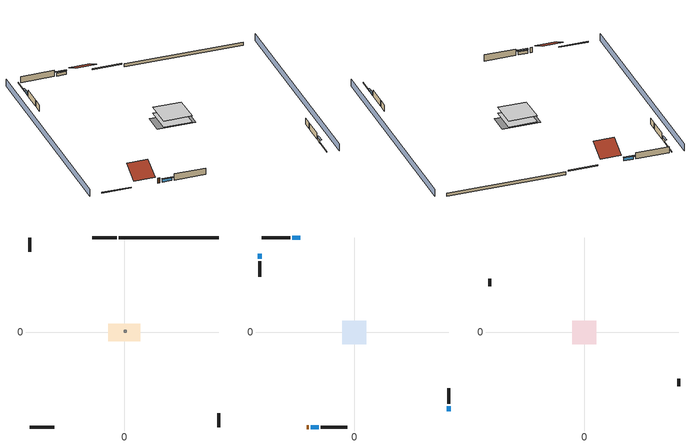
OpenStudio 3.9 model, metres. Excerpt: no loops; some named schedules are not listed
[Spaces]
crawlspace - vented 1
 floor foundation (Slab1 construction): -7.17,-3.98 -7.17,3.98 7.17,3.98 7.17,-3.98 z-0.91
 wall outside (RimJoist1 construction): -3.32,42.2 -14.36,42.2 z0.3:0.61
 wall outside (RimJoist2 construction): 42.2,-42.2 42.2,-36.07 z0.3:0.61
 wall outside (RimJoist3 construction): -42.2,-42.2 -31.16,-42.2 z0.3:0.61
 wall outside (RimJoist4 construction): -42.2,42.2 -42.2,36.07 z0.3:0.61
 wall foundation (FoundationWall1 construction): 42.2,42.2 -2.4,42.2 z-0.91:0.3
central ac and furnace airloop ret air space
 floor adiabatic (AdiabaticConst): 0,0 0,1 1,1 1,0 z0
 wall adiabatic (AdiabaticConst): 0,1 0,0 1,0 1,1 0,1 z0:1
 ceiling adiabatic (AdiabaticConst): 1,0 1,1 0,1 0,0 z1
conditioned space 1
 floor to crawlspace - vented 1 (Floor1 construction): -5.34,-5.34 -5.34,5.34 5.34,5.34 5.34,-5.34 z0.3
 wall outside (Wall1 construction): -28.66,42.2 -41.27,42.2 z0.3:2.74
 wall outside (Wall2 construction): 42.2,-31.89 42.2,-24.89 z0.3:2.74
 wall outside (Wall3 construction): -15.02,-42.2 -3.17,-42.2 z0.3:2.74
 wall outside (Wall4 construction): -42.2,31.89 -42.2,24.89 z0.3:2.74
 wall outside (AdiabaticWallConstruction): -24.2,42.2 -27.73,42.2 / -19.48,-42.2 -15.95,-42.2 z0.3:1.49; 42.2,-35.14 42.2,-32.82 / -42.2,35.14 -42.2,32.82 z0.3:1.31
 wall outside (AdiabaticWallConstruction 1): -21.32,-42.2 -20.4,-42.2 z0.3:2.34
 window (WindowConstruction): -24.2,42.2 -27.73,42.2 z0.3:1.49
 window (WindowConstruction 1): 42.2,-35.14 42.2,-32.82 z0.3:1.31
 window (WindowConstruction 2): -19.48,-42.2 -15.95,-42.2 z0.3:1.49
 window (WindowConstruction 3): -42.2,35.14 -42.2,32.82 z0.3:1.31
 door (Door): -21.32,-42.2 -20.4,-42.2 z0.3:2.34
attic - vented 1
 floor to conditioned space 1 (Floor2 construction Reversed): -5.34,-5.34 -5.34,5.34 5.34,5.34 5.34,-5.34 z2.74
 wall outside (Wall5 construction): 42.2,-23.96 42.2,-20.71 z0.3:2.74
 wall outside (Wall6 construction): -42.2,23.96 -42.2,20.71 z0.3:2.74
 roof outside (Roof1 construction): -23.27,42.2,2.74 -23.27,35.05,6.31 -15.29,35.05,6.31 -15.29,42.2,2.74
 roof outside (Roof2 construction): -22.25,-42.2,2.74 -22.25,-35.05,6.31 -30.23,-35.05,6.31 -30.23,-42.2,2.74
shading: -46.77,42.2 -46.77,-42.2 / 46.77,-42.2 46.77,42.2 z0:2.74; -28.03,42.2 -23.9,42.2 -23.9,42.81 -28.03,42.81 z1.8; 42.2,-32.52 42.2,-35.45 42.81,-35.45 42.81,-32.52 z1.62; -15.65,-42.2 -19.78,-42.2 -19.78,-42.81 -15.65,-42.81 z1.8; -42.2,32.52 -42.2,35.45 -42.81,35.45 -42.81,32.52 z1.62
[Site]
Portland Intl Arpt_OR: Latitude {deg}=45.59; Longitude {deg}=-122.6; Time Zone {hr}=-8; Elevation {m}=33; Terrain=Suburbs; Keep Site Location Information=Yes
[Site:GroundTemperature:Shallow]
10.2558, 8.96328, 8.85977, 9.47314, 11.9355, 14.3863, 16.5111, 17.8571, 17.9714, 16.8767, 14.8061, 12.4304
[Site:WaterMainsTemperature]
Calculation Method=Schedule; Temperature Schedule=mains temperature schedule
[Building]
Building 1
[Material] Roughness=Rough
Name | Thickness {m} | Conductivity {W/m-K} | Density {kg/m3} | Specific Heat {J/kg-K} | Thermal Absorptance | Solar Absorptance | Visible Absorptance
asphalt or fiberglass shingles | 0.00635 | 0.162714 | 1121.4 | 1465.45 | 0.9 | 0.85 | 0.85
roof rigid ins | 0.00281632 | 0.029427 | 32.04 | 1214.23 | 0.9 | 0.7 | 0.7
osb sheathing 0.5 in. | 0.0127 | 0.115458 | 512.64 | 1214.23 | 0.9 | 0.6 | 0.6
stucco | 0.0254 | 0.649125 | 1281.6 | 879.27 | 0.9 | 0.5 | 0.5
osb sheathing 0.5 in. 1 | 0.0127 | 0.115458 | 512.64 | 1214.23 | 0.9 | 0.7 | 0.7
wall stud and cavity | 0.1397 | 0.556315 | 139.0536 | 1170.24 | 0.9 | 0.7 | 0.7
gypsum board | 0.0127 | 0.160291 | 801 | 837.4 | 0.9 | 0.6 | 0.6
wall stud and cavity 1 | 0.1397 | 0.348569 | 139.0536 | 1170.24 | 0.9 | 0.6 | 0.6
rim joist stud and cavity | 0.0508 | 0.180225 | 50.32683 | 1063.81 | 0.9 | 0.6 | 0.6
floor stud and cavity | 0.1397 | 0.923637 | 92.3553 | 1139.71 | 0.9 | 0.7 | 0.7
osb sheathing 0.75 in. | 0.01905 | 0.115458 | 512.64 | 1214.23 | 0.9 | 0.7 | 0.7
floor covering | 0.0127 | 0.0433444 | 54.468 | 1339.84 | 0.9 | 0.6 | 0.6
ceiling loosefill ins | 0.254 | 0.0480833 | 16.02 | 1046.75 | 0.9 | 0.7 | 0.7
ceiling stud and cavity | 0.1397 | 0.104117 | 65.682 | 1177.47 | 0.9 | 0.7 | 0.7
concrete 8.0 in. | 0.2032 | 1.803125 | 2242.8 | 837.4 | 0.9 | 0.7 | 0.7
soil 0.5 in. | 0.0127 | 1.3848 | 1842.3 | 418.7 | 0.9 | 0.7 | 0.7
wood siding; wood siding 1 | 0.0254 | 0.102417 | 544.68 | 1172.36
wall rigid ins | 0.512978 | 0.029427 | 32.04 | 1214.23 | 0.9 | 0.7 | 0.7
wall stud and cavity 2 | 0.0889 | 0.380278 | 52.3479 | 1209.89 | 0.9 | 0.7 | 0.7
door material | 0.04445 | 0.0612267 | 512.64 | 1214.23 | 0.9 | 0.7 | 0.7
wall stud and cavity 3 | 0.0889 | 0.391764 | 83.0341 | 1211.67 | 0.9 | 0.7 | 0.7
furniture material conditioned space 1 | 0.1524 | 0.115458 | 640.8 | 1214.23 | 0.9 | 0.6 | 0.6
[Construction]
Roof1 construction; Roof2 construction: asphalt or fiberglass shingles, roof rigid ins, osb sheathing 0.5 in.
Wall1 construction; Wall2 construction; Wall3 construction; Wall4 construction: stucco, osb sheathing 0.5 in. 1, wall stud and cavity, gypsum board
Wall5 construction; Wall6 construction: stucco, osb sheathing 0.5 in. 1, wall stud and cavity 1
RimJoist1 construction; RimJoist2 construction; RimJoist3 construction; RimJoist4 construction: stucco, rim joist stud and cavity
Floor1 construction: floor stud and cavity, osb sheathing 0.75 in., floor covering
Floor2 construction Reversed: gypsum board, ceiling stud and cavity, ceiling loosefill ins
FoundationWall1 construction: concrete 8.0 in.
Slab1 construction: soil 0.5 in.
WindowConstruction; WindowConstruction 1; WindowConstruction 2; WindowConstruction 3: WindowMaterial
AdiabaticWallConstruction: wood siding, wall rigid ins, wall stud and cavity 2, gypsum board
Door: door material
AdiabaticWallConstruction 1: wood siding 1, wall rigid ins, wall stud and cavity 2, gypsum board
PartitionWallConstruction: gypsum board, wall stud and cavity 3, gypsum board
furniture construction conditioned space 1: furniture material conditioned space 1
AdiabaticConst: Adiabatic
[WindowMaterial:SimpleGlazingSystem]
WindowMaterial: U-Factor {W/m2-K}=4.76952; Solar Heat Gain Coefficient=0.63
[Material:NoMass]
Adiabatic: Roughness=Rough; Thermal Resistance {m2-K/W}=176.1
[ThermalZone] Multiplier=1; Use Ideal Air Loads=No
Name | Volume {m3} | Thermostat
conditioned space | 278.185 | conditioned space temperature setpoint
attic - vented | 90.8252
crawlspace - vented | 139.092
central ac and furnace airloop ret air zone | 1
[Sizing:Zone] Zone Cooling Design Supply Air Temperature Input Method=SupplyAirTemperature; Zone Cooling Design Supply Air Temperature {C}=14; Zone Cooling Design Supply Air Temperature Difference {deltaC}=11.11; Zone Heating Design Supply Air Temperature Input Method=SupplyAirTemperature; Zone Heating Design Supply Air Temperature {C}=40; Zone Heating Design Supply Air Temperature Difference {deltaC}=11.11; Zone Cooling Design Supply Air Humidity Ratio {kg-H2O/kg-air}=0.0085; Zone Heating Design Supply Air Humidity Ratio {kg-H2O/kg-air}=0.008; Cooling Design Air Flow Method=DesignDay; Heating Design Air Flow Method=DesignDay; Account for Dedicated Outdoor Air System=No; Dedicated Outdoor Air System Control Strategy=NeutralSupplyAir; Dedicated Outdoor Air Low Setpoint Temperature for Design {C}=autosize; Dedicated Outdoor Air High Setpoint Temperature for Design {C}=autosize; Zone Load Sizing Method=Sensible Load Only No Latent Load; Zone Latent Cooling Design Supply Air Humidity Ratio Input Method=HumidityRatioDifference; Zone Cooling Design Supply Air Humidity Ratio Difference {kgWater/kgDryAir}=0.005; Zone Latent Heating Design Supply Air Humidity Ratio Input Method=HumidityRatioDifference; Zone Humidification Design Supply Air Humidity Ratio Difference {kgWater/kgDryAir}=0.005; Sizing Option=Coincident
attic - vented; crawlspace - vented; central ac and furnace airloop ret air zone
[Space]
Name | Thermal Zone | Volume {m3}
conditioned space 1 | conditioned space | 278.185
attic - vented 1 | attic - vented | 90.8252
crawlspace - vented 1 | crawlspace - vented | 139.092
central ac and furnace airloop ret air space | central ac and furnace airloop ret air zone
[ThermostatSetpoint:DualSetpoint]
conditioned space temperature setpoint: Heating Setpoint Temperature Schedule=heating setpoint; Cooling Setpoint Temperature Schedule=cooling setpoint; Temperature Difference Between Cutout And Setpoint {deltaC}=0
[Foundation:Kiva]
Foundation Kiva 1: Initial Indoor Air Temperature {C}=8.08325; Wall Height Above Grade {m}=0.3048; Wall Depth Below Slab {m}=0.2032
[Foundation:Kiva:Settings]
Soil Conductivity {W/m-K}=1.3848; Soil Density {kg/m3}=1842.3; Soil Specific Heat {J/kg-K}=418.7; Ground Solar Absorptivity=0.9; Ground Thermal Absorptivity=0.9; Ground Surface Roughness {m}=0.03; Far-Field Width {m}=40; Deep-Ground Boundary Condition=ZeroFlux; Deep-Ground Depth {m}=40; Minimum Cell Dimension {m}=0.2; Maximum Cell Growth Coefficient=3; Simulation Timestep=Timestep
[SurfaceProperty:ExposedFoundationPerimeter]
Slab1: Exposed Perimeter Calculation Method=TotalExposedPerimeter; Total Exposed Perimeter {m}=44.59224
[SurfaceProperty:IncidentSolarMultiplier] Incident Solar Multiplier=1; Incident Solar Multiplier Schedule=trans schedule winter=0.85 summer=0.7
Window1; Window2; Window3; Window4
[InternalMass:Definition] Design Level Calculation Method=SurfaceArea
Name | Construction | Surface Area {m2}
partition wall mass | PartitionWallConstruction | 114.085
furniture mass conditioned space 1 | furniture construction conditioned space 1 | 45.63397
[InternalMass] Space or SpaceType=conditioned space 1; Multiplier=1
Name | Internal Mass Definition
partition wall mass | partition wall mass
furniture mass conditioned space 1 | furniture mass conditioned space 1
[Fan:SystemModel]
central ac and furnace supply fan: Availability Schedule=Always On Discrete; Design Maximum Air Flow Rate {m3/s}=0.497433; Speed Control Method=Discrete; Electric Power Minimum Flow Rate Fraction=0.2; Design Pressure Rise {Pa}=500; Motor Efficiency=1; Motor In Air Stream Fraction=1; Design Electric Power Consumption {W}=autosize; Design Power Sizing Method=PowerPerFlow; Electric Power Per Unit Flow Rate {W/(m3/s)}=1059.44; Electric Power Per Unit Flow Rate Per Unit Pressure {W-s/m3-Pa}=1.66667; Fan Total Efficiency=0.7; Motor Loss Radiative Fraction=0; Speed Flow Fraction 1=0.91556; Speed Electric Power Fraction 1=0.76747; Speed Flow Fraction 2=1; Speed Electric Power Fraction 2=1
[EnergyManagementSystem:Sensor]
Name | Output Variable or Output Meter Index Key | Output Variable or Output Meter
central_ac_and_furnace_supply_fan_s; central_ac_and_furnace_supply_fan_s_1 | central ac and furnace supply fan | Fan Electricity Energy
water_heater_T_set | water heater setpoint | Schedule Value
out_pb_s |  | Site Outdoor Air Barometric Pressure
out_wt_s |  | Site Outdoor Air Humidity Ratio
site_vw_s |  | Site Wind Speed
cool_season | cooling season schedule | Schedule Value
central_ac_and_furnace_airloop_Fan_RTF_s | central ac and furnace supply fan | Fan Runtime Fraction Speed 1
central_ac_and_furnace_airloop_Fan_RTF_s_1 | central ac and furnace supply fan | Fan Runtime Fraction Speed 2
central_ac_and_furnace_airloop_AH_MFR_s | Node 6 | System Node Mass Flow Rate
central_ac_and_furnace_airloop_AH_VFR_s | Node 6 | System Node Current Density Volume Flow Rate
central_ac_and_furnace_airloop_AH_Tout_s | Node 6 | System Node Temperature
central_ac_and_furnace_airloop_AH_Wout_s | Node 6 | System Node Humidity Ratio
central_ac_and_furnace_airloop_RA_T_s | Node 9 | System Node Temperature
central_ac_and_furnace_airloop_Ra_W_s | Node 9 | System Node Humidity Ratio
central_ac_and_furnace_airloop_0_DZ_T_s | crawlspace - vented | Zone Air Temperature
central_ac_and_furnace_airloop_0_DZ_W_s | crawlspace - vented | Zone Mean Air Humidity Ratio
natural_vent_s | natural vent schedule | Schedule Value
htg_sp_s | heating setpoint | Schedule Value
clg_sp_s | cooling setpoint | Schedule Value
mech_vent_range_fan_0_sch_s | mech vent range fan 0 schedule | Schedule Value
mech_vent_bath_fan_0_sch_s | mech vent bath fan 0 schedule | Schedule Value
clothes_dryer_exhaust_0_sch_s | clothes_dryer | Schedule Value
htg_load_cond |  | Heating:EnergyTransfer:Zone:CONDITIONED SPACE
clg_load_cond |  | Cooling:EnergyTransfer:Zone:CONDITIONED SPACE
htg_load_duct |  | Heating:EnergyTransfer:Zone:CENTRAL AC AND FURNACE AIRLOOP RET AIR ZONE
clg_load_duct |  | Cooling:EnergyTransfer:Zone:CENTRAL AC AND FURNACE AIRLOOP RET AIR ZONE
s_conv | Floor1 | Surface Inside Face Convection Heat Gain Energy
s_ig | Floor1 | Surface Inside Face Internal Gains Radiation Heat Gain Energy
s_sol | Floor1 | Surface Inside Face Solar Radiation Heat Gain Energy
s_lgt | Floor1 | Surface Inside Face Lights Radiation Heat Gain Energy
s_surf | Floor1 | Surface Inside Face Net Surface Thermal Radiation Heat Gain Energy
s_conv_1 | Floor2 | Surface Inside Face Convection Heat Gain Energy
s_ig_1 | Floor2 | Surface Inside Face Internal Gains Radiation Heat Gain Energy
s_sol_1 | Floor2 | Surface Inside Face Solar Radiation Heat Gain Energy
s_lgt_1 | Floor2 | Surface Inside Face Lights Radiation Heat Gain Energy
s_surf_1 | Floor2 | Surface Inside Face Net Surface Thermal Radiation Heat Gain Energy
ss_sol | Door1 | Surface Inside Face Solar Radiation Heat Gain Energy
ss_lgt | Door1 | Surface Inside Face Lights Radiation Heat Gain Energy
ss_conv | Door1 | Surface Inside Face Convection Heat Gain Energy
ss_ig | Door1 | Surface Inside Face Internal Gains Radiation Heat Gain Energy
ss_surf | Door1 | Surface Inside Face Net Surface Thermal Radiation Heat Gain Energy
ss_conv_1 | Window1 | Surface Inside Face Convection Heat Gain Energy
ss_ig_1 | Window1 | Surface Inside Face Internal Gains Radiation Heat Gain Energy
ss_surf_1 | Window1 | Surface Inside Face Net Surface Thermal Radiation Heat Gain Energy
ss_trans_in | Window1 | Surface Window Transmitted Solar Radiation Rate
ss_back_out | Window1 | Surface Window Shortwave from Zone Back Out Window Heat Transfer Rate
ss_trans_out | Window1 | Surface Inside Face Initial Transmitted Diffuse Transmitted Out Window Solar Radiation Rate
ss_conv_2 | Window2 | Surface Inside Face Convection Heat Gain Energy
ss_ig_2 | Window2 | Surface Inside Face Internal Gains Radiation Heat Gain Energy
ss_surf_2 | Window2 | Surface Inside Face Net Surface Thermal Radiation Heat Gain Energy
ss_trans_in_1 | Window2 | Surface Window Transmitted Solar Radiation Rate
ss_back_out_1 | Window2 | Surface Window Shortwave from Zone Back Out Window Heat Transfer Rate
ss_trans_out_1 | Window2 | Surface Inside Face Initial Transmitted Diffuse Transmitted Out Window Solar Radiation Rate
ss_conv_3 | Window3 | Surface Inside Face Convection Heat Gain Energy
ss_ig_3 | Window3 | Surface Inside Face Internal Gains Radiation Heat Gain Energy
ss_surf_3 | Window3 | Surface Inside Face Net Surface Thermal Radiation Heat Gain Energy
ss_trans_in_2 | Window3 | Surface Window Transmitted Solar Radiation Rate
ss_back_out_2 | Window3 | Surface Window Shortwave from Zone Back Out Window Heat Transfer Rate
ss_trans_out_2 | Window3 | Surface Inside Face Initial Transmitted Diffuse Transmitted Out Window Solar Radiation Rate
ss_conv_4 | Window4 | Surface Inside Face Convection Heat Gain Energy
ss_ig_4 | Window4 | Surface Inside Face Internal Gains Radiation Heat Gain Energy
ss_surf_4 | Window4 | Surface Inside Face Net Surface Thermal Radiation Heat Gain Energy
ss_trans_in_3 | Window4 | Surface Window Transmitted Solar Radiation Rate
ss_back_out_3 | Window4 | Surface Window Shortwave from Zone Back Out Window Heat Transfer Rate
ss_trans_out_3 | Window4 | Surface Inside Face Initial Transmitted Diffuse Transmitted Out Window Solar Radiation Rate
s_conv_2 | Wall1 | Surface Inside Face Convection Heat Gain Energy
s_ig_2 | Wall1 | Surface Inside Face Internal Gains Radiation Heat Gain Energy
s_sol_2 | Wall1 | Surface Inside Face Solar Radiation Heat Gain Energy
s_lgt_2 | Wall1 | Surface Inside Face Lights Radiation Heat Gain Energy
s_surf_2 | Wall1 | Surface Inside Face Net Surface Thermal Radiation Heat Gain Energy
s_conv_3 | Wall2 | Surface Inside Face Convection Heat Gain Energy
s_ig_3 | Wall2 | Surface Inside Face Internal Gains Radiation Heat Gain Energy
s_sol_3 | Wall2 | Surface Inside Face Solar Radiation Heat Gain Energy
s_lgt_3 | Wall2 | Surface Inside Face Lights Radiation Heat Gain Energy
s_surf_3 | Wall2 | Surface Inside Face Net Surface Thermal Radiation Heat Gain Energy
s_conv_4 | Wall3 | Surface Inside Face Convection Heat Gain Energy
s_ig_4 | Wall3 | Surface Inside Face Internal Gains Radiation Heat Gain Energy
s_sol_4 | Wall3 | Surface Inside Face Solar Radiation Heat Gain Energy
s_lgt_4 | Wall3 | Surface Inside Face Lights Radiation Heat Gain Energy
s_surf_4 | Wall3 | Surface Inside Face Net Surface Thermal Radiation Heat Gain Energy
s_conv_5 | Wall4 | Surface Inside Face Convection Heat Gain Energy
s_ig_5 | Wall4 | Surface Inside Face Internal Gains Radiation Heat Gain Energy
s_sol_5 | Wall4 | Surface Inside Face Solar Radiation Heat Gain Energy
s_lgt_5 | Wall4 | Surface Inside Face Lights Radiation Heat Gain Energy
s_surf_5 | Wall4 | Surface Inside Face Net Surface Thermal Radiation Heat Gain Energy
im_conv | furniture mass conditioned space 1 | Surface Inside Face Convection Heat Gain Energy
im_ig | furniture mass conditioned space 1 | Surface Inside Face Internal Gains Radiation Heat Gain Energy
im_sol | furniture mass conditioned space 1 | Surface Inside Face Solar Radiation Heat Gain Energy
im_lgt | furniture mass conditioned space 1 | Surface Inside Face Lights Radiation Heat Gain Energy
im_surf | furniture mass conditioned space 1 | Surface Inside Face Net Surface Thermal Radiation Heat Gain Energy
im_conv_1 | partition wall mass | Surface Inside Face Convection Heat Gain Energy
im_ig_1 | partition wall mass | Surface Inside Face Internal Gains Radiation Heat Gain Energy
im_sol_1 | partition wall mass | Surface Inside Face Solar Radiation Heat Gain Energy
im_lgt_1 | partition wall mass | Surface Inside Face Lights Radiation Heat Gain Energy
im_surf_1 | partition wall mass | Surface Inside Face Net Surface Thermal Radiation Heat Gain Energy
airflow_gain | infil flow | Infiltration Sensible Heat Gain Energy
airflow_loss | infil flow | Infiltration Sensible Heat Loss Energy
airflow_gain_1 | natural vent flow | Infiltration Sensible Heat Gain Energy
airflow_loss_1 | natural vent flow | Infiltration Sensible Heat Loss Energy
airflow_gain_2 | whole house fan flow | Infiltration Sensible Heat Gain Energy
airflow_loss_2 | whole house fan flow | Infiltration Sensible Heat Loss Energy
mv_conv | mech vent bath fan 0 | Electric Equipment Convective Heating Energy
mv_rad | mech vent bath fan 0 | Electric Equipment Radiant Heating Energy
mv_conv_1 | mech vent house fan | Electric Equipment Convective Heating Energy
mv_rad_1 | mech vent house fan | Electric Equipment Radiant Heating Energy
[ElectricEquipment:Definition] Design Level Calculation Method=EquipmentLevel
Name | Design Level {W} | Fraction Latent | Fraction Radiant | Fraction Lost
ceiling fan | 17.7407 | 0 | 0.558 | 0
clothes washer | 223.794 | 0.03 | 0.162 | 0.7
clothes dryer | 291.197 | 0.015 | 0.081 | 0.85
fridge | 49.4292 | 0 | 0.6 | 0
cooking range | 106.213 | 0.16 | 0.384 | 0.2
misc tv | 730.444 | 0 | 0.6 | 0
misc plug loads | 508.318 | 0.021 | 0.558 | 0.049
whole house fan; mech vent house fan | 0 | 0 | 0 | 1
mech vent house fan cfis | 0 | 0 | 0 | 0
mech vent range fan 0; mech vent bath fan 0 | 30 | 0 | 0 | 1
[ElectricEquipment] Space or SpaceType=conditioned space 1
Name | Electric Equipment Definition | Schedule
ceiling fan | ceiling fan | ceiling_fan
clothes washer | clothes washer | clothes_washer
clothes dryer | clothes dryer | clothes_dryer
fridge | fridge | fridge schedule
cooking range | cooking range | cooking_range
misc tv | misc tv | plug_loads_tv
misc plug loads | misc plug loads | plug_loads_other
whole house fan | whole house fan | Always On Discrete
mech vent house fan | mech vent house fan | mech vent house fan schedule
mech vent house fan cfis | mech vent house fan cfis | mech vent house fan cfis schedule
mech vent range fan 0 | mech vent range fan 0 | mech vent range fan 0 schedule
mech vent bath fan 0 | mech vent bath fan 0 | mech vent bath fan 0 schedule
[OtherEquipment:Definition] Design Level Calculation Method=EquipmentLevel
Name | Design Level {W} | Fraction Latent | Fraction Radiant | Fraction Lost
water heater sens; central ac and furnace airloop_0 SupSensLkToCond; central ac and furnace airloop_0 SupCondToLv; central ac and furnace airloop_0 RetCondToRP; central ac and furnace airloop_0 RetSensLkToRP; central ac and furnace airloop_0 SupCondToDZ; central ac and furnace airloop_0 RetCondToDZ; central ac and furnace airloop_0 SupSensLkToDZ; mech vent house fan sensible load | 0 | 0 | 0 | 0
water heater lat; central ac and furnace airloop_0 SupLatLkToCond; central ac and furnace airloop_0 RetLatLkToRP; central ac and furnace airloop_0 SupLatLkToDZ; mech vent house fan latent load | 0 | 1 | 0 | 0
water heater energy adjustment1 | 0.01 | 0 | 0 | 1
clothes dryer 2 | 3868.6 | 0.015 | 0.081 | 0.85
cooking range 2 | 3112.79 | 0.16 | 0.384 | 0.2
general water use sensible | -134.491 | 0 | 0.6 | 0
general water use latent | 136.464 | 1 | 0 | 0
[OtherEquipment]
Name | Other Equipment Definition | Space or SpaceType | Schedule | Fuel Type
water heater sens | water heater sens | conditioned space 1 | Always On Discrete
water heater lat | water heater lat | conditioned space 1 | Always On Discrete
water heater energy adjustment1 | water heater energy adjustment1 | conditioned space 1 | Always On Discrete | Electricity
clothes dryer 1 | clothes dryer 2 | conditioned space 1 | clothes_dryer | NaturalGas
cooking range 1 | cooking range 2 | conditioned space 1 | cooking_range | NaturalGas
general water use sensible | general water use sensible | conditioned space 1 | general water use schedule
general water use latent | general water use latent | conditioned space 1 | general water use schedule
central ac and furnace airloop_0 SupSensLkToCond | central ac and furnace airloop_0 SupSensLkToCond | conditioned space 1 | Always On Discrete
central ac and furnace airloop_0 SupLatLkToCond | central ac and furnace airloop_0 SupLatLkToCond | conditioned space 1 | Always On Discrete
central ac and furnace airloop_0 SupCondToLv | central ac and furnace airloop_0 SupCondToLv | conditioned space 1 | Always On Discrete
central ac and furnace airloop_0 RetCondToRP | central ac and furnace airloop_0 RetCondToRP | central ac and furnace airloop ret air space | Always On Discrete
central ac and furnace airloop_0 RetSensLkToRP | central ac and furnace airloop_0 RetSensLkToRP | central ac and furnace airloop ret air space | Always On Discrete
central ac and furnace airloop_0 RetLatLkToRP | central ac and furnace airloop_0 RetLatLkToRP | central ac and furnace airloop ret air space | Always On Discrete
central ac and furnace airloop_0 SupCondToDZ | central ac and furnace airloop_0 SupCondToDZ | crawlspace - vented 1 | Always On Discrete
central ac and furnace airloop_0 RetCondToDZ | central ac and furnace airloop_0 RetCondToDZ | crawlspace - vented 1 | Always On Discrete
central ac and furnace airloop_0 SupSensLkToDZ | central ac and furnace airloop_0 SupSensLkToDZ | crawlspace - vented 1 | Always On Discrete
central ac and furnace airloop_0 SupLatLkToDZ | central ac and furnace airloop_0 SupLatLkToDZ | crawlspace - vented 1 | Always On Discrete
mech vent house fan sensible load | mech vent house fan sensible load | conditioned space 1 | Always On Discrete
mech vent house fan latent load | mech vent house fan latent load | conditioned space 1 | Always On Discrete
[WaterUse:Equipment:Definition]
clothes washer: Peak Flow Rate {m3/s}=2.15117e-06
[Lights:Definition]
interior lighting: Design Level Calculation Method=LightingLevel; Lighting Level {W}=254.698; Fraction Radiant=0.6; Fraction Visible=0.2; Return Air Fraction=0
[Lights]
interior lighting: Lights Definition=interior lighting; Space or SpaceType=conditioned space 1; Schedule=lighting_interior; Fraction Replaceable=1
[Exterior:Lights:Definition]
exterior lighting: Design Level {W}=9.28603
[Exterior:Lights]
exterior lighting: Exterior Lights Definition=exterior lighting; Schedule=exterior lighting schedule
[People:Definition]
occupants: Number of People Calculation Method=People; Number of People {people}=7; Fraction Radiant=0.314171; Sensible Heat Fraction=0.56303; Carbon Dioxide Generation Rate {m3/s-W}=0; Enable ASHRAE 55 Comfort Warnings=No; Mean Radiant Temperature Calculation Type=EnclosureAveraged
[People]
occupants: People Definition=occupants; Space or SpaceType=conditioned space 1; Number of People Schedule=occupants; Activity Level Schedule=occupants activity schedule; Multiplier=1
[ZoneMixing] Schedule=Always On Continuous; Design Flow Rate Calculation Method=Flow/Zone; Design Flow Rate {m3/s}=0
Name | Zone or Space | Source Zone or Space
central ac and furnace airloop_0 ZoneMixDZToCond mix | conditioned space | crawlspace - vented
central ac and furnace airloop_0 ZoneMixCondToDZ mix | crawlspace - vented | conditioned space
whole house fan mix | attic - vented | conditioned space
[SpaceInfiltration:DesignFlowRate] Schedule=Always On Discrete
Name | Space or SpaceType | Design Flow Rate Calculation Method | Design Flow Rate {m3/s} | Air Changes per Hour {1/hr} | Constant Term Coefficient | Temperature Term Coefficient | Velocity Term Coefficient | Velocity Squared Term Coefficient
natural vent flow; whole house fan flow; infil flow | conditioned space 1 | Flow/Space | 0
infil crawlspace - vented 1 | crawlspace - vented 1 | AirChanges/Hour |  | 2.6013 | 1 | 0 | 0 | 0
crawlspace_vented 1 duct leakage imbalance infil flow | crawlspace - vented 1 | Flow/Space | 0
[SpaceInfiltration:EffectiveLeakageArea]
infil attic - vented 1: Space or SpaceType=attic - vented 1; Schedule=Always On Discrete; Effective Air Leakage Area {cm2}=3802.45; Stack Coefficient=0.000166082; Wind Coefficient=3.54531e-05
